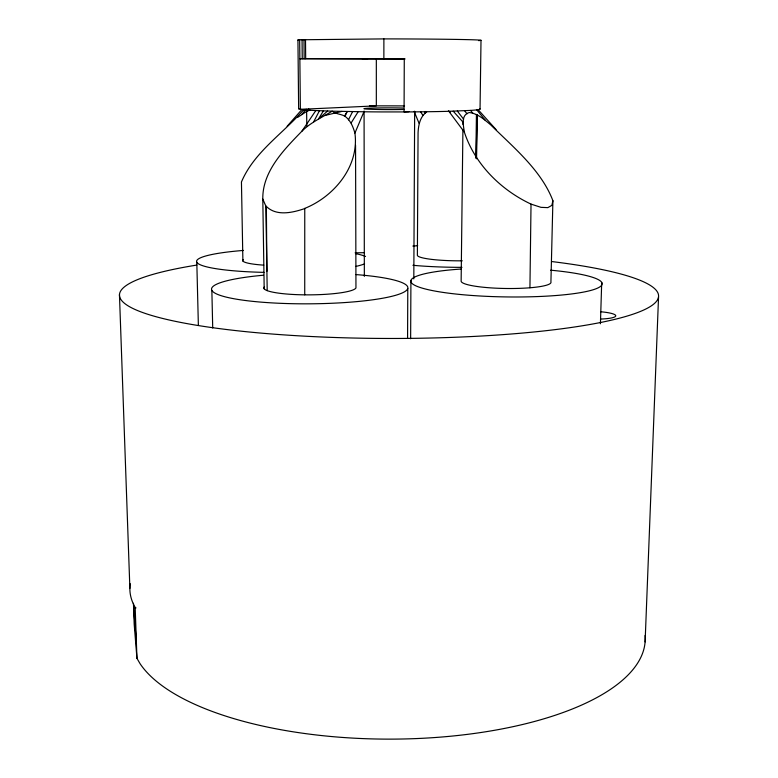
<?xml version="1.0" encoding="UTF-8"?>
<svg xmlns="http://www.w3.org/2000/svg" width="778" height="778" viewBox="0 0 778 778"><rect width="100%" height="100%" fill="white"/><g stroke="black" fill="none" stroke-linecap="round" stroke-linejoin="round"><path stroke-width="1.17" d="M383.865 58.778L383.885 38.9L387.94 38.9A91.551 1.255 0.1 0 1 478.509 40.602M298.917 108.512A90.705 3.044 0.1 0 0 300.016 109.28L306.931 110.029A90.705 3.044 0.1 0 0 315.829 110.554L332.138 111.166C335.863 114.21 341.046 113.928 345.043 116.292C350.567 120.473 353.037 126.658 354.914 133.096C359.436 166.21 334.209 196.523 304.762 208.397L304.733 294.843M404.278 58.817L404.074 111.935L408.927 111.672M407.575 338.245L407.789 288.473M264.189 288.813L262.799 199.08C262.293 171.52 283.941 149.687 301.893 131.219C310.616 122.506 321.839 117.575 332.138 111.166L363.929 111.779A90.705 3.044 0.1 0 0 381.765 111.925L405.921 111.925A90.705 3.044 0.1 0 0 448.848 111.303L470.496 110.408A90.705 3.044 0.1 0 0 476.768 109.863L478.13 109.679A90.705 3.044 0.1 0 0 479.52 108.725M410.638 338.741L410.92 280.479M413.808 278.894L414.664 111.235M462.91 129.343L461.14 281.014A44.93 6.798 0.8 0 0 507.071 288.502A44.93 6.798 0.8 0 0 550.921 281.947L552.905 200.714C541.342 170.236 513.305 147.266 490.626 124.801C484.295 119.569 477.799 113.559 469.29 112.509C460.664 114.901 463.455 125.686 464.369 132.153C474.843 164.187 500.857 189.958 531.024 204.108L529.935 287.782M462.968 124.499L462.998 122.078L453.214 111.176M267.204 290.632L265.862 206.092L262.799 199.08M475.844 158.002L476.437 114.473M480.045 109.115L481.008 40.3M476.204 158.216L476.953 114.774M476.535 158.8L477.439 115.095M600.422 323.765L601.705 282.482M645.108 641.908L658.548 296.895M426.626 111.993C420.062 116.622 418.36 125.307 418.068 132.844L417.378 254.999A39.552 5.3 0.5 0 0 462.297 260.815M552.905 200.714L551.865 205.373L547.829 207.629L540.973 207.347L531.024 204.108M424.798 113.549L425.449 111.448M354.914 133.096L363.929 111.779M345.043 116.292L347.153 111.526L344.644 115.922M348.466 119.861L352.58 111.624M313.729 121.728L319.457 110.719M323.385 110.875L318.494 118.976L327.626 111.021M351.17 122.885L358.181 111.711M301.893 131.219L315.829 110.554M242.892 261.009L241.443 181.984C254.134 151.866 283.406 133.388 304.004 109.367M297.731 117.313L307.145 111.128L308.38 109.581M301.65 114.619L306.153 109.231M308.778 108.939L306.62 111.429L306.814 125.968M287.14 126.26L301.883 109.533M265.852 206.929L266.358 206.433C276.307 216.333 292.1 212.802 303.974 208.835L304.762 208.397M307.145 111.128L310.023 110.175M341.921 111.41L325.272 115.387M136.024 607.9L133.621 608.075L136.364 641.422M383.885 38.9L299.306 39.785A91.551 1.255 0.1 0 0 298.198 40.096M404.579 58.914L299.861 58.69L405.085 58.963M367.663 58.817L362.295 58.817L364.24 58.836M448.391 110.914L450.481 112.051M265.862 206.092L266.358 206.433L266.912 271.357M478.13 109.679L496.082 129.615M470.496 110.408L473.053 113.491M476.768 109.863L485.54 120.532M464.554 110.739L467.053 113.792M457.308 111.04L463.649 119.258M448.848 111.303L464.369 132.153M420.538 111.643L422.862 115.377M133.456 603.29L134.186 624.102L136.947 658.334L140.118 663.78A256.798 100.663 0.1 0 0 425.692 738.118A256.798 100.663 0.1 0 0 645.079 635.49M414.139 111.439L419.109 123.401M119.452 294.58L129.877 588.401M136.947 658.334L135.178 607.326L134.555 606.344A258.636 92.728 0.1 0 1 130.257 583.695M196.805 262.225L198.371 325.408M211.859 290.398L212.715 328.005M299.666 39.766L300.376 109.338L376.328 105.866L376.328 58.924M297.935 40.018L298.645 108.696M305.501 39.513L305.676 58.69M303.984 39.561L304.169 58.69M302.059 39.629L302.243 58.69M355.556 145.301L355.954 287.918A46.126 7.206 -0.4 0 1 304.82 294.843A46.126 7.206 -0.4 0 1 264.335 286.926M364.075 111.05L364.347 276.365M552.176 261.603A269.587 42.955 0.1 0 1 596.512 323.288A269.587 42.955 0.1 0 1 208.271 327.071A269.587 42.955 0.1 0 1 196.863 265.065M355.128 252.84A269.587 42.955 0.1 0 1 364.474 252.694M550.649 270.19A95.636 14.49 0.8 0 1 580.787 292.586A95.636 14.49 0.8 0 1 432.724 290.641A95.636 14.49 0.8 0 1 461.422 269.013M355.935 274.585A98.184 15.366 -0.4 0 1 385.635 297.673A98.184 15.366 -0.4 0 1 233.847 298.723A98.184 15.366 -0.4 0 1 263.363 275.227M364.561 263.878A86.407 11.855 -0.5 0 1 355.527 266.484M263.995 272.368A86.407 11.855 -0.5 0 1 197.281 262.857A86.407 11.855 -0.5 0 1 243.407 250.438M355.624 253.628A86.407 11.855 -0.5 0 1 365.543 256.468M461.967 267.35A84.16 11.3 0.5 0 1 412.933 265.298M412.865 246.062A84.16 11.3 0.5 0 1 417.689 245.722M369.424 105.896A90.705 3.044 0.1 0 1 374.685 105.876L379.995 105.857A90.705 3.044 0.1 0 1 404.55 105.925M263.742 265.142A40.602 5.563 -0.5 0 1 243.174 259.551M404.356 109.435A25.353 0.846 0.1 0 1 370.892 109.28A25.353 0.846 0.1 0 1 369.851 108.152A25.353 0.846 0.1 0 1 403.072 108.035M600.616 311.764A22.426 3.851 1.5 0 1 615.758 315.771A22.426 3.851 1.5 0 1 600.966 319.038"/></g></svg>
